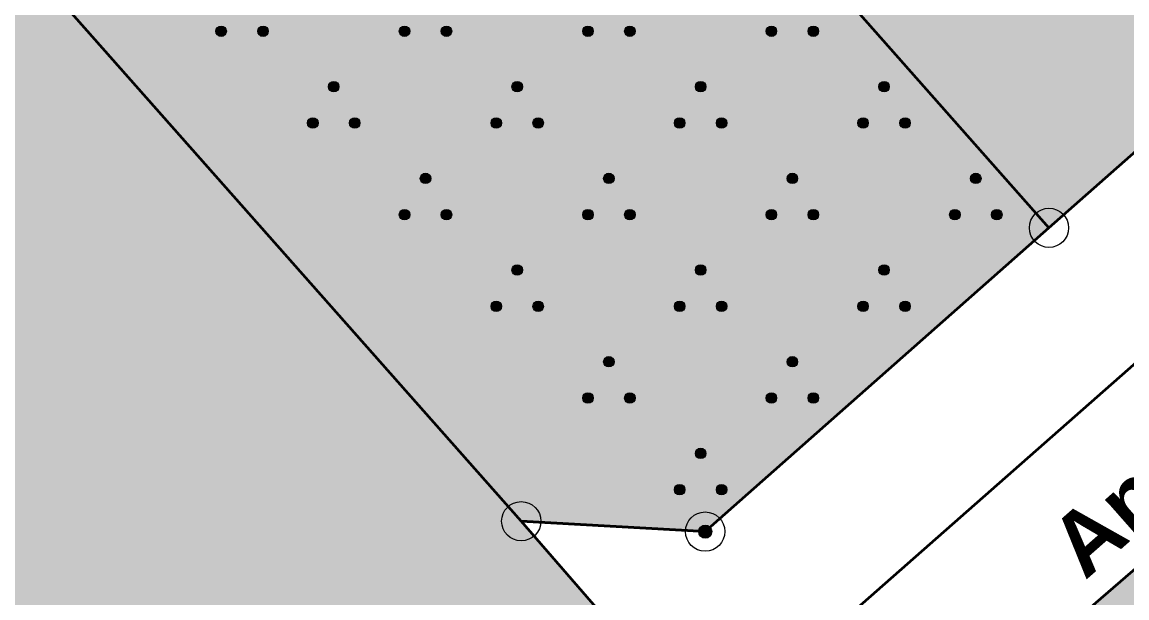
# Model space of a CAD drawing. Header units: inches. Extents: x -769 to 2065, y -580 to 2254.
# Drawn here: x 453.6 to 573.1, y 823.9 to 886.2 of the extents above; entities that cross this region are included whole.
import ezdxf

# ---------------------------------------------------------------- set-up
doc = ezdxf.new("R2010")
doc.units = ezdxf.units.IN
doc.header["$MEASUREMENT"] = 0
doc.layers.add('Layer 1', color=7, linetype='Continuous')

# ---------------------------------------------------------------- blocks, each defined once
blk = doc.blocks.new('block 3')
at = {"layer": 'Layer 1', "true_color": 0xfce0e0}
h = blk.add_hatch(color=254, dxfattribs=at)
h.dxf.hatch_style = 2
h.paths.add_polyline_path([(475.09, 999.92), (670.38, 963.7), (670.09, 961.51), (668.59, 956.45), (645.08, 934.86), (564.68, 863.91), (495.44, 942.26), (466.8, 943.26), (471.09, 968.62)])
at = {"layer": 'Layer 1', "true_color": 0xfff7db}
h = blk.add_hatch(color=7, dxfattribs=at)
h.dxf.hatch_style = 2
h.paths.add_polyline_path([(390.03, 945.92), (466.8, 943.26), (457.58, 888.75), (507.59, 832.16), (527.95, 808.66), (465.32, 753.46), (570.39, 634.49), (325.98, 418.81), (339.06, 449.21), (472.62, 567.01), (354.96, 700.85), (345.38, 711.65), (348.62, 729.8), (384.6, 931.34)])
at = {"layer": 'Layer 1', "true_color": 0xf2f4cb}
h = blk.add_hatch(color=7, dxfattribs=at)
h.dxf.hatch_style = 2
h.paths.add_polyline_path([(495.44, 942.26), (564.68, 863.91), (527.5, 831.03), (507.59, 832.16), (457.58, 888.75), (466.8, 943.26)])
h = blk.add_hatch(color=7, dxfattribs=at)
h.dxf.hatch_style = 2
h.paths.add_polyline_path([(549.47, 805.8), (587.87, 839.01), (625.36, 796.52), (576.95, 753.76), (623.83, 700.56), (643.96, 699.13), (570.39, 634.49), (465.32, 753.46), (527.95, 808.66), (548.82, 785.68)])
at = {"layer": 'Layer 1', "lineweight": 0}
for points in [[(475.09, 999.92), (670.38, 963.7), (670.09, 961.51), (668.59, 956.45), (645.08, 934.86), (564.68, 863.91), (495.44, 942.26), (466.8, 943.26), (471.09, 968.62), (475.09, 999.92)], [(390.03, 945.92), (466.8, 943.26), (457.58, 888.75), (507.59, 832.16), (527.95, 808.66), (465.32, 753.46), (570.39, 634.49), (325.98, 418.81), (339.06, 449.21), (472.62, 567.01), (354.96, 700.85), (345.38, 711.65), (348.62, 729.8), (384.6, 931.34), (390.03, 945.92)], [(495.44, 942.26), (564.68, 863.91), (527.5, 831.03), (507.59, 832.16), (457.58, 888.75), (466.8, 943.26), (495.44, 942.26)], [(549.47, 805.8), (587.87, 839.01), (625.36, 796.52), (576.95, 753.76), (623.83, 700.56), (643.96, 699.13), (570.39, 634.49), (465.32, 753.46), (527.95, 808.66), (548.82, 785.68), (549.47, 805.8)]]:
    blk.add_lwpolyline(points, dxfattribs=at)
blk = doc.blocks.new('block 4')
at = {"layer": 'Layer 1', "color": 253, "lineweight": 18, "true_color": 0xb2b2b2}
for points in [[(475.09, 999.92), (670.38, 963.7), (670.09, 961.51), (668.59, 956.45), (645.08, 934.86), (564.68, 863.91), (495.44, 942.26), (466.8, 943.26), (471.09, 968.62), (475.09, 999.92)], [(527.95, 808.66), (651.33, 917.4), (645.08, 934.86), (668.59, 956.45), (670.09, 961.51), (698.28, 960.7), (744.15, 908.64), (804.07, 840.64), (778.45, 818.25), (731.72, 871.22), (684.76, 924.25), (636.32, 881.71), (587.87, 839.01), (549.47, 805.8), (548.82, 785.68), (527.95, 808.66)], [(390.03, 945.92), (466.8, 943.26), (457.58, 888.75), (507.59, 832.16), (527.95, 808.66), (465.32, 753.46), (570.39, 634.49), (325.98, 418.81), (339.06, 449.21), (472.62, 567.01), (354.96, 700.85), (345.38, 711.65), (348.62, 729.8), (384.6, 931.34), (390.03, 945.92)], [(495.44, 942.26), (564.68, 863.91), (527.5, 831.03), (507.59, 832.16), (457.58, 888.75), (466.8, 943.26), (495.44, 942.26)], [(645.08, 934.86), (651.33, 917.4), (527.95, 808.66), (507.59, 832.16), (527.5, 831.03), (564.68, 863.91), (645.08, 934.86)], [(549.47, 805.8), (587.87, 839.01), (625.36, 796.52), (576.95, 753.76), (623.83, 700.56), (643.96, 699.13), (570.39, 634.49), (465.32, 753.46), (527.95, 808.66), (548.82, 785.68), (549.47, 805.8)]]:
    blk.add_lwpolyline(points, dxfattribs=at)
blk = doc.blocks.new('block 7')
at = {"layer": 'Layer 1', "true_color": 0x008230}
h = blk.add_hatch(color=116, dxfattribs=at)
h.dxf.hatch_style = 2
edge = h.paths.add_edge_path()
edge.add_spline(control_points=[(475.7, 885.19), (475.7, 885.5), (475.44, 885.75), (475.13, 885.75), (474.82, 885.75), (474.56, 885.5), (474.56, 885.19), (474.56, 884.87), (474.82, 884.62), (475.13, 884.62), (475.44, 884.62), (475.7, 884.87), (475.7, 885.19)], knot_values=[0, 0, 0, 0, 1, 1, 1, 2, 2, 2, 3, 3, 3, 4, 4, 4, 4], degree=3, periodic=1)
h = blk.add_hatch(color=116, dxfattribs=at)
h.dxf.hatch_style = 2
edge = h.paths.add_edge_path()
edge.add_spline(control_points=[(480.23, 885.19), (480.23, 885.5), (479.98, 885.75), (479.66, 885.75), (479.35, 885.75), (479.1, 885.5), (479.1, 885.19), (479.1, 884.87), (479.35, 884.62), (479.66, 884.62), (479.98, 884.62), (480.23, 884.87), (480.23, 885.19)], knot_values=[0, 0, 0, 0, 1, 1, 1, 2, 2, 2, 3, 3, 3, 4, 4, 4, 4], degree=3, periodic=1)
h = blk.add_hatch(color=116, dxfattribs=at)
h.dxf.hatch_style = 2
edge = h.paths.add_edge_path()
edge.add_spline(control_points=[(495.54, 885.19), (495.54, 885.5), (495.28, 885.75), (494.97, 885.75), (494.66, 885.75), (494.4, 885.5), (494.4, 885.19), (494.4, 884.87), (494.66, 884.62), (494.97, 884.62), (495.28, 884.62), (495.54, 884.87), (495.54, 885.19)], knot_values=[0, 0, 0, 0, 1, 1, 1, 2, 2, 2, 3, 3, 3, 4, 4, 4, 4], degree=3, periodic=1)
h = blk.add_hatch(color=116, dxfattribs=at)
h.dxf.hatch_style = 2
edge = h.paths.add_edge_path()
edge.add_spline(control_points=[(500.07, 885.19), (500.07, 885.5), (499.82, 885.75), (499.51, 885.75), (499.19, 885.75), (498.94, 885.5), (498.94, 885.19), (498.94, 884.87), (499.19, 884.62), (499.51, 884.62), (499.82, 884.62), (500.07, 884.87), (500.07, 885.19)], knot_values=[0, 0, 0, 0, 1, 1, 1, 2, 2, 2, 3, 3, 3, 4, 4, 4, 4], degree=3, periodic=1)
h = blk.add_hatch(color=116, dxfattribs=at)
h.dxf.hatch_style = 2
edge = h.paths.add_edge_path()
edge.add_spline(control_points=[(515.38, 885.19), (515.38, 885.5), (515.13, 885.75), (514.81, 885.75), (514.5, 885.75), (514.25, 885.5), (514.25, 885.19), (514.25, 884.87), (514.5, 884.62), (514.81, 884.62), (515.13, 884.62), (515.38, 884.87), (515.38, 885.19)], knot_values=[0, 0, 0, 0, 1, 1, 1, 2, 2, 2, 3, 3, 3, 4, 4, 4, 4], degree=3, periodic=1)
h = blk.add_hatch(color=116, dxfattribs=at)
h.dxf.hatch_style = 2
edge = h.paths.add_edge_path()
edge.add_spline(control_points=[(519.92, 885.19), (519.92, 885.5), (519.66, 885.75), (519.35, 885.75), (519.04, 885.75), (518.78, 885.5), (518.78, 885.19), (518.78, 884.87), (519.04, 884.62), (519.35, 884.62), (519.66, 884.62), (519.92, 884.87), (519.92, 885.19)], knot_values=[0, 0, 0, 0, 1, 1, 1, 2, 2, 2, 3, 3, 3, 4, 4, 4, 4], degree=3, periodic=1)
h = blk.add_hatch(color=116, dxfattribs=at)
h.dxf.hatch_style = 2
edge = h.paths.add_edge_path()
edge.add_spline(control_points=[(535.22, 885.19), (535.22, 885.5), (534.97, 885.75), (534.66, 885.75), (534.34, 885.75), (534.09, 885.5), (534.09, 885.19), (534.09, 884.87), (534.34, 884.62), (534.66, 884.62), (534.97, 884.62), (535.22, 884.87), (535.22, 885.19)], knot_values=[0, 0, 0, 0, 1, 1, 1, 2, 2, 2, 3, 3, 3, 4, 4, 4, 4], degree=3, periodic=1)
h = blk.add_hatch(color=116, dxfattribs=at)
h.dxf.hatch_style = 2
edge = h.paths.add_edge_path()
edge.add_spline(control_points=[(539.76, 885.19), (539.76, 885.5), (539.5, 885.75), (539.19, 885.75), (538.88, 885.75), (538.62, 885.5), (538.62, 885.19), (538.62, 884.87), (538.88, 884.62), (539.19, 884.62), (539.5, 884.62), (539.76, 884.87), (539.76, 885.19)], knot_values=[0, 0, 0, 0, 1, 1, 1, 2, 2, 2, 3, 3, 3, 4, 4, 4, 4], degree=3, periodic=1)
h = blk.add_hatch(color=116, dxfattribs=at)
h.dxf.hatch_style = 2
edge = h.paths.add_edge_path()
edge.add_spline(control_points=[(487.88, 879.19), (487.88, 879.51), (487.63, 879.76), (487.32, 879.76), (487, 879.76), (486.75, 879.51), (486.75, 879.19), (486.75, 878.88), (487, 878.62), (487.32, 878.62), (487.63, 878.62), (487.88, 878.88), (487.88, 879.19)], knot_values=[0, 0, 0, 0, 1, 1, 1, 2, 2, 2, 3, 3, 3, 4, 4, 4, 4], degree=3, periodic=1)
h = blk.add_hatch(color=116, dxfattribs=at)
h.dxf.hatch_style = 2
edge = h.paths.add_edge_path()
edge.add_spline(control_points=[(507.73, 879.19), (507.73, 879.51), (507.47, 879.76), (507.16, 879.76), (506.85, 879.76), (506.59, 879.51), (506.59, 879.19), (506.59, 878.88), (506.85, 878.62), (507.16, 878.62), (507.47, 878.62), (507.73, 878.88), (507.73, 879.19)], knot_values=[0, 0, 0, 0, 1, 1, 1, 2, 2, 2, 3, 3, 3, 4, 4, 4, 4], degree=3, periodic=1)
h = blk.add_hatch(color=116, dxfattribs=at)
h.dxf.hatch_style = 2
edge = h.paths.add_edge_path()
edge.add_spline(control_points=[(527.57, 879.19), (527.57, 879.51), (527.32, 879.76), (527, 879.76), (526.69, 879.76), (526.44, 879.51), (526.44, 879.19), (526.44, 878.88), (526.69, 878.62), (527, 878.62), (527.32, 878.62), (527.57, 878.88), (527.57, 879.19)], knot_values=[0, 0, 0, 0, 1, 1, 1, 2, 2, 2, 3, 3, 3, 4, 4, 4, 4], degree=3, periodic=1)
h = blk.add_hatch(color=116, dxfattribs=at)
h.dxf.hatch_style = 2
edge = h.paths.add_edge_path()
edge.add_spline(control_points=[(547.41, 879.19), (547.41, 879.51), (547.16, 879.76), (546.85, 879.76), (546.53, 879.76), (546.28, 879.51), (546.28, 879.19), (546.28, 878.88), (546.53, 878.62), (546.85, 878.62), (547.16, 878.62), (547.41, 878.88), (547.41, 879.19)], knot_values=[0, 0, 0, 0, 1, 1, 1, 2, 2, 2, 3, 3, 3, 4, 4, 4, 4], degree=3, periodic=1)
h = blk.add_hatch(color=116, dxfattribs=at)
h.dxf.hatch_style = 2
edge = h.paths.add_edge_path()
edge.add_spline(control_points=[(485.62, 875.27), (485.62, 875.58), (485.36, 875.83), (485.05, 875.83), (484.74, 875.83), (484.48, 875.58), (484.48, 875.27), (484.48, 874.94), (484.74, 874.69), (485.05, 874.69), (485.36, 874.69), (485.62, 874.94), (485.62, 875.27)], knot_values=[0, 0, 0, 0, 1, 1, 1, 2, 2, 2, 3, 3, 3, 4, 4, 4, 4], degree=3, periodic=1)
h = blk.add_hatch(color=116, dxfattribs=at)
h.dxf.hatch_style = 2
edge = h.paths.add_edge_path()
edge.add_spline(control_points=[(490.15, 875.27), (490.15, 875.58), (489.9, 875.83), (489.59, 875.83), (489.27, 875.83), (489.02, 875.58), (489.02, 875.27), (489.02, 874.94), (489.27, 874.69), (489.59, 874.69), (489.9, 874.69), (490.15, 874.94), (490.15, 875.27)], knot_values=[0, 0, 0, 0, 1, 1, 1, 2, 2, 2, 3, 3, 3, 4, 4, 4, 4], degree=3, periodic=1)
h = blk.add_hatch(color=116, dxfattribs=at)
h.dxf.hatch_style = 2
edge = h.paths.add_edge_path()
edge.add_spline(control_points=[(505.46, 875.27), (505.46, 875.58), (505.21, 875.83), (504.89, 875.83), (504.58, 875.83), (504.33, 875.58), (504.33, 875.27), (504.33, 874.94), (504.58, 874.69), (504.89, 874.69), (505.21, 874.69), (505.46, 874.94), (505.46, 875.27)], knot_values=[0, 0, 0, 0, 1, 1, 1, 2, 2, 2, 3, 3, 3, 4, 4, 4, 4], degree=3, periodic=1)
h = blk.add_hatch(color=116, dxfattribs=at)
h.dxf.hatch_style = 2
edge = h.paths.add_edge_path()
edge.add_spline(control_points=[(509.99, 875.27), (509.99, 875.58), (509.74, 875.83), (509.43, 875.83), (509.11, 875.83), (508.86, 875.58), (508.86, 875.27), (508.86, 874.94), (509.11, 874.69), (509.43, 874.69), (509.74, 874.69), (509.99, 874.94), (509.99, 875.27)], knot_values=[0, 0, 0, 0, 1, 1, 1, 2, 2, 2, 3, 3, 3, 4, 4, 4, 4], degree=3, periodic=1)
h = blk.add_hatch(color=116, dxfattribs=at)
h.dxf.hatch_style = 2
edge = h.paths.add_edge_path()
edge.add_spline(control_points=[(525.3, 875.27), (525.3, 875.58), (525.05, 875.83), (524.73, 875.83), (524.42, 875.83), (524.17, 875.58), (524.17, 875.27), (524.17, 874.94), (524.42, 874.69), (524.73, 874.69), (525.05, 874.69), (525.3, 874.94), (525.3, 875.27)], knot_values=[0, 0, 0, 0, 1, 1, 1, 2, 2, 2, 3, 3, 3, 4, 4, 4, 4], degree=3, periodic=1)
h = blk.add_hatch(color=116, dxfattribs=at)
h.dxf.hatch_style = 2
edge = h.paths.add_edge_path()
edge.add_spline(control_points=[(529.84, 875.27), (529.84, 875.58), (529.58, 875.83), (529.27, 875.83), (528.96, 875.83), (528.7, 875.58), (528.7, 875.27), (528.7, 874.94), (528.96, 874.69), (529.27, 874.69), (529.58, 874.69), (529.84, 874.94), (529.84, 875.27)], knot_values=[0, 0, 0, 0, 1, 1, 1, 2, 2, 2, 3, 3, 3, 4, 4, 4, 4], degree=3, periodic=1)
h = blk.add_hatch(color=116, dxfattribs=at)
h.dxf.hatch_style = 2
edge = h.paths.add_edge_path()
edge.add_spline(control_points=[(545.14, 875.27), (545.14, 875.58), (544.89, 875.83), (544.58, 875.83), (544.26, 875.83), (544.01, 875.58), (544.01, 875.27), (544.01, 874.94), (544.26, 874.69), (544.58, 874.69), (544.89, 874.69), (545.14, 874.94), (545.14, 875.27)], knot_values=[0, 0, 0, 0, 1, 1, 1, 2, 2, 2, 3, 3, 3, 4, 4, 4, 4], degree=3, periodic=1)
h = blk.add_hatch(color=116, dxfattribs=at)
h.dxf.hatch_style = 2
edge = h.paths.add_edge_path()
edge.add_spline(control_points=[(549.68, 875.27), (549.68, 875.58), (549.43, 875.83), (549.11, 875.83), (548.8, 875.83), (548.55, 875.58), (548.55, 875.27), (548.55, 874.94), (548.8, 874.69), (549.11, 874.69), (549.43, 874.69), (549.68, 874.94), (549.68, 875.27)], knot_values=[0, 0, 0, 0, 1, 1, 1, 2, 2, 2, 3, 3, 3, 4, 4, 4, 4], degree=3, periodic=1)
h = blk.add_hatch(color=116, dxfattribs=at)
h.dxf.hatch_style = 2
edge = h.paths.add_edge_path()
edge.add_spline(control_points=[(497.81, 869.26), (497.81, 869.58), (497.55, 869.83), (497.24, 869.83), (496.93, 869.83), (496.67, 869.58), (496.67, 869.26), (496.67, 868.95), (496.93, 868.7), (497.24, 868.7), (497.55, 868.7), (497.81, 868.95), (497.81, 869.26)], knot_values=[0, 0, 0, 0, 1, 1, 1, 2, 2, 2, 3, 3, 3, 4, 4, 4, 4], degree=3, periodic=1)
h = blk.add_hatch(color=116, dxfattribs=at)
h.dxf.hatch_style = 2
edge = h.paths.add_edge_path()
edge.add_spline(control_points=[(517.65, 869.26), (517.65, 869.58), (517.39, 869.83), (517.08, 869.83), (516.77, 869.83), (516.51, 869.58), (516.51, 869.26), (516.51, 868.95), (516.77, 868.7), (517.08, 868.7), (517.39, 868.7), (517.65, 868.95), (517.65, 869.26)], knot_values=[0, 0, 0, 0, 1, 1, 1, 2, 2, 2, 3, 3, 3, 4, 4, 4, 4], degree=3, periodic=1)
h = blk.add_hatch(color=116, dxfattribs=at)
h.dxf.hatch_style = 2
edge = h.paths.add_edge_path()
edge.add_spline(control_points=[(537.49, 869.26), (537.49, 869.58), (537.24, 869.83), (536.92, 869.83), (536.61, 869.83), (536.36, 869.58), (536.36, 869.26), (536.36, 868.95), (536.61, 868.7), (536.92, 868.7), (537.24, 868.7), (537.49, 868.95), (537.49, 869.26)], knot_values=[0, 0, 0, 0, 1, 1, 1, 2, 2, 2, 3, 3, 3, 4, 4, 4, 4], degree=3, periodic=1)
h = blk.add_hatch(color=116, dxfattribs=at)
h.dxf.hatch_style = 2
edge = h.paths.add_edge_path()
edge.add_spline(control_points=[(557.33, 869.26), (557.33, 869.58), (557.08, 869.83), (556.77, 869.83), (556.45, 869.83), (556.2, 869.58), (556.2, 869.26), (556.2, 868.95), (556.45, 868.7), (556.77, 868.7), (557.08, 868.7), (557.33, 868.95), (557.33, 869.26)], knot_values=[0, 0, 0, 0, 1, 1, 1, 2, 2, 2, 3, 3, 3, 4, 4, 4, 4], degree=3, periodic=1)
h = blk.add_hatch(color=116, dxfattribs=at)
h.dxf.hatch_style = 2
edge = h.paths.add_edge_path()
edge.add_spline(control_points=[(495.54, 865.33), (495.54, 865.65), (495.28, 865.9), (494.97, 865.9), (494.66, 865.9), (494.4, 865.65), (494.4, 865.33), (494.4, 865.02), (494.66, 864.77), (494.97, 864.77), (495.28, 864.77), (495.54, 865.02), (495.54, 865.33)], knot_values=[0, 0, 0, 0, 1, 1, 1, 2, 2, 2, 3, 3, 3, 4, 4, 4, 4], degree=3, periodic=1)
h = blk.add_hatch(color=116, dxfattribs=at)
h.dxf.hatch_style = 2
edge = h.paths.add_edge_path()
edge.add_spline(control_points=[(500.07, 865.33), (500.07, 865.65), (499.82, 865.9), (499.51, 865.9), (499.19, 865.9), (498.94, 865.65), (498.94, 865.33), (498.94, 865.02), (499.19, 864.77), (499.51, 864.77), (499.82, 864.77), (500.07, 865.02), (500.07, 865.33)], knot_values=[0, 0, 0, 0, 1, 1, 1, 2, 2, 2, 3, 3, 3, 4, 4, 4, 4], degree=3, periodic=1)
h = blk.add_hatch(color=116, dxfattribs=at)
h.dxf.hatch_style = 2
edge = h.paths.add_edge_path()
edge.add_spline(control_points=[(515.38, 865.33), (515.38, 865.65), (515.13, 865.9), (514.81, 865.9), (514.5, 865.9), (514.25, 865.65), (514.25, 865.33), (514.25, 865.02), (514.5, 864.77), (514.81, 864.77), (515.13, 864.77), (515.38, 865.02), (515.38, 865.33)], knot_values=[0, 0, 0, 0, 1, 1, 1, 2, 2, 2, 3, 3, 3, 4, 4, 4, 4], degree=3, periodic=1)
h = blk.add_hatch(color=116, dxfattribs=at)
h.dxf.hatch_style = 2
edge = h.paths.add_edge_path()
edge.add_spline(control_points=[(519.92, 865.33), (519.92, 865.65), (519.66, 865.9), (519.35, 865.9), (519.04, 865.9), (518.78, 865.65), (518.78, 865.33), (518.78, 865.02), (519.04, 864.77), (519.35, 864.77), (519.66, 864.77), (519.92, 865.02), (519.92, 865.33)], knot_values=[0, 0, 0, 0, 1, 1, 1, 2, 2, 2, 3, 3, 3, 4, 4, 4, 4], degree=3, periodic=1)
h = blk.add_hatch(color=116, dxfattribs=at)
h.dxf.hatch_style = 2
edge = h.paths.add_edge_path()
edge.add_spline(control_points=[(535.22, 865.33), (535.22, 865.65), (534.97, 865.9), (534.66, 865.9), (534.34, 865.9), (534.09, 865.65), (534.09, 865.33), (534.09, 865.02), (534.34, 864.77), (534.66, 864.77), (534.97, 864.77), (535.22, 865.02), (535.22, 865.33)], knot_values=[0, 0, 0, 0, 1, 1, 1, 2, 2, 2, 3, 3, 3, 4, 4, 4, 4], degree=3, periodic=1)
h = blk.add_hatch(color=116, dxfattribs=at)
h.dxf.hatch_style = 2
edge = h.paths.add_edge_path()
edge.add_spline(control_points=[(539.76, 865.33), (539.76, 865.65), (539.5, 865.9), (539.19, 865.9), (538.88, 865.9), (538.62, 865.65), (538.62, 865.33), (538.62, 865.02), (538.88, 864.77), (539.19, 864.77), (539.5, 864.77), (539.76, 865.02), (539.76, 865.33)], knot_values=[0, 0, 0, 0, 1, 1, 1, 2, 2, 2, 3, 3, 3, 4, 4, 4, 4], degree=3, periodic=1)
h = blk.add_hatch(color=116, dxfattribs=at)
h.dxf.hatch_style = 2
edge = h.paths.add_edge_path()
edge.add_spline(control_points=[(555.07, 865.33), (555.07, 865.65), (554.81, 865.9), (554.5, 865.9), (554.19, 865.9), (553.93, 865.65), (553.93, 865.33), (553.93, 865.02), (554.19, 864.77), (554.5, 864.77), (554.81, 864.77), (555.07, 865.02), (555.07, 865.33)], knot_values=[0, 0, 0, 0, 1, 1, 1, 2, 2, 2, 3, 3, 3, 4, 4, 4, 4], degree=3, periodic=1)
h = blk.add_hatch(color=116, dxfattribs=at)
h.dxf.hatch_style = 2
edge = h.paths.add_edge_path()
edge.add_spline(control_points=[(559.6, 865.33), (559.6, 865.65), (559.35, 865.9), (559.03, 865.9), (558.72, 865.9), (558.47, 865.65), (558.47, 865.33), (558.47, 865.02), (558.72, 864.77), (559.03, 864.77), (559.35, 864.77), (559.6, 865.02), (559.6, 865.33)], knot_values=[0, 0, 0, 0, 1, 1, 1, 2, 2, 2, 3, 3, 3, 4, 4, 4, 4], degree=3, periodic=1)
h = blk.add_hatch(color=116, dxfattribs=at)
h.dxf.hatch_style = 2
edge = h.paths.add_edge_path()
edge.add_spline(control_points=[(507.73, 859.34), (507.73, 859.66), (507.47, 859.91), (507.16, 859.91), (506.85, 859.91), (506.59, 859.66), (506.59, 859.34), (506.59, 859.03), (506.85, 858.78), (507.16, 858.78), (507.47, 858.78), (507.73, 859.03), (507.73, 859.34)], knot_values=[0, 0, 0, 0, 1, 1, 1, 2, 2, 2, 3, 3, 3, 4, 4, 4, 4], degree=3, periodic=1)
h = blk.add_hatch(color=116, dxfattribs=at)
h.dxf.hatch_style = 2
edge = h.paths.add_edge_path()
edge.add_spline(control_points=[(527.57, 859.34), (527.57, 859.66), (527.32, 859.91), (527, 859.91), (526.69, 859.91), (526.44, 859.66), (526.44, 859.34), (526.44, 859.03), (526.69, 858.78), (527, 858.78), (527.32, 858.78), (527.57, 859.03), (527.57, 859.34)], knot_values=[0, 0, 0, 0, 1, 1, 1, 2, 2, 2, 3, 3, 3, 4, 4, 4, 4], degree=3, periodic=1)
h = blk.add_hatch(color=116, dxfattribs=at)
h.dxf.hatch_style = 2
edge = h.paths.add_edge_path()
edge.add_spline(control_points=[(547.41, 859.34), (547.41, 859.66), (547.16, 859.91), (546.85, 859.91), (546.53, 859.91), (546.28, 859.66), (546.28, 859.34), (546.28, 859.03), (546.53, 858.78), (546.85, 858.78), (547.16, 858.78), (547.41, 859.03), (547.41, 859.34)], knot_values=[0, 0, 0, 0, 1, 1, 1, 2, 2, 2, 3, 3, 3, 4, 4, 4, 4], degree=3, periodic=1)
h = blk.add_hatch(color=116, dxfattribs=at)
h.dxf.hatch_style = 2
edge = h.paths.add_edge_path()
edge.add_spline(control_points=[(505.46, 855.41), (505.46, 855.73), (505.21, 855.98), (504.89, 855.98), (504.58, 855.98), (504.33, 855.73), (504.33, 855.41), (504.33, 855.1), (504.58, 854.85), (504.89, 854.85), (505.21, 854.85), (505.46, 855.1), (505.46, 855.41)], knot_values=[0, 0, 0, 0, 1, 1, 1, 2, 2, 2, 3, 3, 3, 4, 4, 4, 4], degree=3, periodic=1)
h = blk.add_hatch(color=116, dxfattribs=at)
h.dxf.hatch_style = 2
edge = h.paths.add_edge_path()
edge.add_spline(control_points=[(509.99, 855.41), (509.99, 855.73), (509.74, 855.98), (509.43, 855.98), (509.11, 855.98), (508.86, 855.73), (508.86, 855.41), (508.86, 855.1), (509.11, 854.85), (509.43, 854.85), (509.74, 854.85), (509.99, 855.1), (509.99, 855.41)], knot_values=[0, 0, 0, 0, 1, 1, 1, 2, 2, 2, 3, 3, 3, 4, 4, 4, 4], degree=3, periodic=1)
h = blk.add_hatch(color=116, dxfattribs=at)
h.dxf.hatch_style = 2
edge = h.paths.add_edge_path()
edge.add_spline(control_points=[(525.3, 855.41), (525.3, 855.73), (525.05, 855.98), (524.73, 855.98), (524.42, 855.98), (524.17, 855.73), (524.17, 855.41), (524.17, 855.1), (524.42, 854.85), (524.73, 854.85), (525.05, 854.85), (525.3, 855.1), (525.3, 855.41)], knot_values=[0, 0, 0, 0, 1, 1, 1, 2, 2, 2, 3, 3, 3, 4, 4, 4, 4], degree=3, periodic=1)
h = blk.add_hatch(color=116, dxfattribs=at)
h.dxf.hatch_style = 2
edge = h.paths.add_edge_path()
edge.add_spline(control_points=[(529.84, 855.41), (529.84, 855.73), (529.58, 855.98), (529.27, 855.98), (528.96, 855.98), (528.7, 855.73), (528.7, 855.41), (528.7, 855.1), (528.96, 854.85), (529.27, 854.85), (529.58, 854.85), (529.84, 855.1), (529.84, 855.41)], knot_values=[0, 0, 0, 0, 1, 1, 1, 2, 2, 2, 3, 3, 3, 4, 4, 4, 4], degree=3, periodic=1)
h = blk.add_hatch(color=116, dxfattribs=at)
h.dxf.hatch_style = 2
edge = h.paths.add_edge_path()
edge.add_spline(control_points=[(545.14, 855.41), (545.14, 855.73), (544.89, 855.98), (544.58, 855.98), (544.26, 855.98), (544.01, 855.73), (544.01, 855.41), (544.01, 855.1), (544.26, 854.85), (544.58, 854.85), (544.89, 854.85), (545.14, 855.1), (545.14, 855.41)], knot_values=[0, 0, 0, 0, 1, 1, 1, 2, 2, 2, 3, 3, 3, 4, 4, 4, 4], degree=3, periodic=1)
h = blk.add_hatch(color=116, dxfattribs=at)
h.dxf.hatch_style = 2
edge = h.paths.add_edge_path()
edge.add_spline(control_points=[(549.68, 855.41), (549.68, 855.73), (549.43, 855.98), (549.11, 855.98), (548.8, 855.98), (548.55, 855.73), (548.55, 855.41), (548.55, 855.1), (548.8, 854.85), (549.11, 854.85), (549.43, 854.85), (549.68, 855.1), (549.68, 855.41)], knot_values=[0, 0, 0, 0, 1, 1, 1, 2, 2, 2, 3, 3, 3, 4, 4, 4, 4], degree=3, periodic=1)
h = blk.add_hatch(color=116, dxfattribs=at)
h.dxf.hatch_style = 2
edge = h.paths.add_edge_path()
edge.add_spline(control_points=[(517.65, 849.42), (517.65, 849.73), (517.39, 849.99), (517.08, 849.99), (516.77, 849.99), (516.51, 849.73), (516.51, 849.42), (516.51, 849.11), (516.77, 848.85), (517.08, 848.85), (517.39, 848.85), (517.65, 849.11), (517.65, 849.42)], knot_values=[0, 0, 0, 0, 1, 1, 1, 2, 2, 2, 3, 3, 3, 4, 4, 4, 4], degree=3, periodic=1)
h = blk.add_hatch(color=116, dxfattribs=at)
h.dxf.hatch_style = 2
edge = h.paths.add_edge_path()
edge.add_spline(control_points=[(537.49, 849.42), (537.49, 849.73), (537.24, 849.99), (536.92, 849.99), (536.61, 849.99), (536.36, 849.73), (536.36, 849.42), (536.36, 849.11), (536.61, 848.85), (536.92, 848.85), (537.24, 848.85), (537.49, 849.11), (537.49, 849.42)], knot_values=[0, 0, 0, 0, 1, 1, 1, 2, 2, 2, 3, 3, 3, 4, 4, 4, 4], degree=3, periodic=1)
h = blk.add_hatch(color=116, dxfattribs=at)
h.dxf.hatch_style = 2
edge = h.paths.add_edge_path()
edge.add_spline(control_points=[(515.38, 845.49), (515.38, 845.81), (515.13, 846.06), (514.81, 846.06), (514.5, 846.06), (514.25, 845.81), (514.25, 845.49), (514.25, 845.18), (514.5, 844.93), (514.81, 844.93), (515.13, 844.93), (515.38, 845.18), (515.38, 845.49)], knot_values=[0, 0, 0, 0, 1, 1, 1, 2, 2, 2, 3, 3, 3, 4, 4, 4, 4], degree=3, periodic=1)
h = blk.add_hatch(color=116, dxfattribs=at)
h.dxf.hatch_style = 2
edge = h.paths.add_edge_path()
edge.add_spline(control_points=[(519.92, 845.49), (519.92, 845.81), (519.66, 846.06), (519.35, 846.06), (519.04, 846.06), (518.78, 845.81), (518.78, 845.49), (518.78, 845.18), (519.04, 844.93), (519.35, 844.93), (519.66, 844.93), (519.92, 845.18), (519.92, 845.49)], knot_values=[0, 0, 0, 0, 1, 1, 1, 2, 2, 2, 3, 3, 3, 4, 4, 4, 4], degree=3, periodic=1)
h = blk.add_hatch(color=116, dxfattribs=at)
h.dxf.hatch_style = 2
edge = h.paths.add_edge_path()
edge.add_spline(control_points=[(535.22, 845.49), (535.22, 845.81), (534.97, 846.06), (534.66, 846.06), (534.34, 846.06), (534.09, 845.81), (534.09, 845.49), (534.09, 845.18), (534.34, 844.93), (534.66, 844.93), (534.97, 844.93), (535.22, 845.18), (535.22, 845.49)], knot_values=[0, 0, 0, 0, 1, 1, 1, 2, 2, 2, 3, 3, 3, 4, 4, 4, 4], degree=3, periodic=1)
h = blk.add_hatch(color=116, dxfattribs=at)
h.dxf.hatch_style = 2
edge = h.paths.add_edge_path()
edge.add_spline(control_points=[(539.76, 845.49), (539.76, 845.81), (539.5, 846.06), (539.19, 846.06), (538.88, 846.06), (538.62, 845.81), (538.62, 845.49), (538.62, 845.18), (538.88, 844.93), (539.19, 844.93), (539.5, 844.93), (539.76, 845.18), (539.76, 845.49)], knot_values=[0, 0, 0, 0, 1, 1, 1, 2, 2, 2, 3, 3, 3, 4, 4, 4, 4], degree=3, periodic=1)
h = blk.add_hatch(color=116, dxfattribs=at)
h.dxf.hatch_style = 2
edge = h.paths.add_edge_path()
edge.add_spline(control_points=[(527.57, 839.5), (527.57, 839.81), (527.32, 840.07), (527, 840.07), (526.69, 840.07), (526.44, 839.81), (526.44, 839.5), (526.44, 839.19), (526.69, 838.93), (527, 838.93), (527.32, 838.93), (527.57, 839.19), (527.57, 839.5)], knot_values=[0, 0, 0, 0, 1, 1, 1, 2, 2, 2, 3, 3, 3, 4, 4, 4, 4], degree=3, periodic=1)
h = blk.add_hatch(color=116, dxfattribs=at)
h.dxf.hatch_style = 2
edge = h.paths.add_edge_path()
edge.add_spline(control_points=[(525.3, 835.57), (525.3, 835.88), (525.05, 836.14), (524.73, 836.14), (524.42, 836.14), (524.17, 835.88), (524.17, 835.57), (524.17, 835.26), (524.42, 835), (524.73, 835), (525.05, 835), (525.3, 835.26), (525.3, 835.57)], knot_values=[0, 0, 0, 0, 1, 1, 1, 2, 2, 2, 3, 3, 3, 4, 4, 4, 4], degree=3, periodic=1)
h = blk.add_hatch(color=116, dxfattribs=at)
h.dxf.hatch_style = 2
edge = h.paths.add_edge_path()
edge.add_spline(control_points=[(529.84, 835.57), (529.84, 835.88), (529.58, 836.14), (529.27, 836.14), (528.96, 836.14), (528.7, 835.88), (528.7, 835.57), (528.7, 835.26), (528.96, 835), (529.27, 835), (529.58, 835), (529.84, 835.26), (529.84, 835.57)], knot_values=[0, 0, 0, 0, 1, 1, 1, 2, 2, 2, 3, 3, 3, 4, 4, 4, 4], degree=3, periodic=1)
at = {"layer": 'Layer 1', "lineweight": 0}
for points in [[(475.7, 885.19), (475.7, 885.5), (475.44, 885.75), (475.13, 885.75), (474.82, 885.75), (474.56, 885.5), (474.56, 885.19), (474.56, 884.87), (474.82, 884.62), (475.13, 884.62), (475.44, 884.62), (475.7, 884.87), (475.7, 885.19)], [(480.23, 885.19), (480.23, 885.5), (479.98, 885.75), (479.66, 885.75), (479.35, 885.75), (479.1, 885.5), (479.1, 885.19), (479.1, 884.87), (479.35, 884.62), (479.66, 884.62), (479.98, 884.62), (480.23, 884.87), (480.23, 885.19)], [(495.54, 885.19), (495.54, 885.5), (495.28, 885.75), (494.97, 885.75), (494.66, 885.75), (494.4, 885.5), (494.4, 885.19), (494.4, 884.87), (494.66, 884.62), (494.97, 884.62), (495.28, 884.62), (495.54, 884.87), (495.54, 885.19)], [(500.07, 885.19), (500.07, 885.5), (499.82, 885.75), (499.51, 885.75), (499.19, 885.75), (498.94, 885.5), (498.94, 885.19), (498.94, 884.87), (499.19, 884.62), (499.51, 884.62), (499.82, 884.62), (500.07, 884.87), (500.07, 885.19)], [(515.38, 885.19), (515.38, 885.5), (515.13, 885.75), (514.81, 885.75), (514.5, 885.75), (514.25, 885.5), (514.25, 885.19), (514.25, 884.87), (514.5, 884.62), (514.81, 884.62), (515.13, 884.62), (515.38, 884.87), (515.38, 885.19)], [(519.92, 885.19), (519.92, 885.5), (519.66, 885.75), (519.35, 885.75), (519.04, 885.75), (518.78, 885.5), (518.78, 885.19), (518.78, 884.87), (519.04, 884.62), (519.35, 884.62), (519.66, 884.62), (519.92, 884.87), (519.92, 885.19)], [(535.22, 885.19), (535.22, 885.5), (534.97, 885.75), (534.66, 885.75), (534.34, 885.75), (534.09, 885.5), (534.09, 885.19), (534.09, 884.87), (534.34, 884.62), (534.66, 884.62), (534.97, 884.62), (535.22, 884.87), (535.22, 885.19)], [(539.76, 885.19), (539.76, 885.5), (539.5, 885.75), (539.19, 885.75), (538.88, 885.75), (538.62, 885.5), (538.62, 885.19), (538.62, 884.87), (538.88, 884.62), (539.19, 884.62), (539.5, 884.62), (539.76, 884.87), (539.76, 885.19)], [(487.88, 879.19), (487.88, 879.51), (487.63, 879.76), (487.32, 879.76), (487, 879.76), (486.75, 879.51), (486.75, 879.19), (486.75, 878.88), (487, 878.62), (487.32, 878.62), (487.63, 878.62), (487.88, 878.88), (487.88, 879.19)], [(507.73, 879.19), (507.73, 879.51), (507.47, 879.76), (507.16, 879.76), (506.85, 879.76), (506.59, 879.51), (506.59, 879.19), (506.59, 878.88), (506.85, 878.62), (507.16, 878.62), (507.47, 878.62), (507.73, 878.88), (507.73, 879.19)], [(527.57, 879.19), (527.57, 879.51), (527.32, 879.76), (527, 879.76), (526.69, 879.76), (526.44, 879.51), (526.44, 879.19), (526.44, 878.88), (526.69, 878.62), (527, 878.62), (527.32, 878.62), (527.57, 878.88), (527.57, 879.19)], [(547.41, 879.19), (547.41, 879.51), (547.16, 879.76), (546.85, 879.76), (546.53, 879.76), (546.28, 879.51), (546.28, 879.19), (546.28, 878.88), (546.53, 878.62), (546.85, 878.62), (547.16, 878.62), (547.41, 878.88), (547.41, 879.19)], [(485.62, 875.27), (485.62, 875.58), (485.36, 875.83), (485.05, 875.83), (484.74, 875.83), (484.48, 875.58), (484.48, 875.27), (484.48, 874.94), (484.74, 874.69), (485.05, 874.69), (485.36, 874.69), (485.62, 874.94), (485.62, 875.27)], [(490.15, 875.27), (490.15, 875.58), (489.9, 875.83), (489.59, 875.83), (489.27, 875.83), (489.02, 875.58), (489.02, 875.27), (489.02, 874.94), (489.27, 874.69), (489.59, 874.69), (489.9, 874.69), (490.15, 874.94), (490.15, 875.27)], [(505.46, 875.27), (505.46, 875.58), (505.21, 875.83), (504.89, 875.83), (504.58, 875.83), (504.33, 875.58), (504.33, 875.27), (504.33, 874.94), (504.58, 874.69), (504.89, 874.69), (505.21, 874.69), (505.46, 874.94), (505.46, 875.27)], [(509.99, 875.27), (509.99, 875.58), (509.74, 875.83), (509.43, 875.83), (509.11, 875.83), (508.86, 875.58), (508.86, 875.27), (508.86, 874.94), (509.11, 874.69), (509.43, 874.69), (509.74, 874.69), (509.99, 874.94), (509.99, 875.27)], [(525.3, 875.27), (525.3, 875.58), (525.05, 875.83), (524.73, 875.83), (524.42, 875.83), (524.17, 875.58), (524.17, 875.27), (524.17, 874.94), (524.42, 874.69), (524.73, 874.69), (525.05, 874.69), (525.3, 874.94), (525.3, 875.27)], [(529.84, 875.27), (529.84, 875.58), (529.58, 875.83), (529.27, 875.83), (528.96, 875.83), (528.7, 875.58), (528.7, 875.27), (528.7, 874.94), (528.96, 874.69), (529.27, 874.69), (529.58, 874.69), (529.84, 874.94), (529.84, 875.27)], [(545.14, 875.27), (545.14, 875.58), (544.89, 875.83), (544.58, 875.83), (544.26, 875.83), (544.01, 875.58), (544.01, 875.27), (544.01, 874.94), (544.26, 874.69), (544.58, 874.69), (544.89, 874.69), (545.14, 874.94), (545.14, 875.27)], [(549.68, 875.27), (549.68, 875.58), (549.43, 875.83), (549.11, 875.83), (548.8, 875.83), (548.55, 875.58), (548.55, 875.27), (548.55, 874.94), (548.8, 874.69), (549.11, 874.69), (549.43, 874.69), (549.68, 874.94), (549.68, 875.27)], [(497.81, 869.26), (497.81, 869.58), (497.55, 869.83), (497.24, 869.83), (496.93, 869.83), (496.67, 869.58), (496.67, 869.26), (496.67, 868.95), (496.93, 868.7), (497.24, 868.7), (497.55, 868.7), (497.81, 868.95), (497.81, 869.26)], [(517.65, 869.26), (517.65, 869.58), (517.39, 869.83), (517.08, 869.83), (516.77, 869.83), (516.51, 869.58), (516.51, 869.26), (516.51, 868.95), (516.77, 868.7), (517.08, 868.7), (517.39, 868.7), (517.65, 868.95), (517.65, 869.26)], [(537.49, 869.26), (537.49, 869.58), (537.24, 869.83), (536.92, 869.83), (536.61, 869.83), (536.36, 869.58), (536.36, 869.26), (536.36, 868.95), (536.61, 868.7), (536.92, 868.7), (537.24, 868.7), (537.49, 868.95), (537.49, 869.26)], [(557.33, 869.26), (557.33, 869.58), (557.08, 869.83), (556.77, 869.83), (556.45, 869.83), (556.2, 869.58), (556.2, 869.26), (556.2, 868.95), (556.45, 868.7), (556.77, 868.7), (557.08, 868.7), (557.33, 868.95), (557.33, 869.26)], [(495.54, 865.33), (495.54, 865.65), (495.28, 865.9), (494.97, 865.9), (494.66, 865.9), (494.4, 865.65), (494.4, 865.33), (494.4, 865.02), (494.66, 864.77), (494.97, 864.77), (495.28, 864.77), (495.54, 865.02), (495.54, 865.33)], [(500.07, 865.33), (500.07, 865.65), (499.82, 865.9), (499.51, 865.9), (499.19, 865.9), (498.94, 865.65), (498.94, 865.33), (498.94, 865.02), (499.19, 864.77), (499.51, 864.77), (499.82, 864.77), (500.07, 865.02), (500.07, 865.33)], [(515.38, 865.33), (515.38, 865.65), (515.13, 865.9), (514.81, 865.9), (514.5, 865.9), (514.25, 865.65), (514.25, 865.33), (514.25, 865.02), (514.5, 864.77), (514.81, 864.77), (515.13, 864.77), (515.38, 865.02), (515.38, 865.33)], [(519.92, 865.33), (519.92, 865.65), (519.66, 865.9), (519.35, 865.9), (519.04, 865.9), (518.78, 865.65), (518.78, 865.33), (518.78, 865.02), (519.04, 864.77), (519.35, 864.77), (519.66, 864.77), (519.92, 865.02), (519.92, 865.33)], [(535.22, 865.33), (535.22, 865.65), (534.97, 865.9), (534.66, 865.9), (534.34, 865.9), (534.09, 865.65), (534.09, 865.33), (534.09, 865.02), (534.34, 864.77), (534.66, 864.77), (534.97, 864.77), (535.22, 865.02), (535.22, 865.33)], [(539.76, 865.33), (539.76, 865.65), (539.5, 865.9), (539.19, 865.9), (538.88, 865.9), (538.62, 865.65), (538.62, 865.33), (538.62, 865.02), (538.88, 864.77), (539.19, 864.77), (539.5, 864.77), (539.76, 865.02), (539.76, 865.33)], [(555.07, 865.33), (555.07, 865.65), (554.81, 865.9), (554.5, 865.9), (554.19, 865.9), (553.93, 865.65), (553.93, 865.33), (553.93, 865.02), (554.19, 864.77), (554.5, 864.77), (554.81, 864.77), (555.07, 865.02), (555.07, 865.33)], [(559.6, 865.33), (559.6, 865.65), (559.35, 865.9), (559.03, 865.9), (558.72, 865.9), (558.47, 865.65), (558.47, 865.33), (558.47, 865.02), (558.72, 864.77), (559.03, 864.77), (559.35, 864.77), (559.6, 865.02), (559.6, 865.33)], [(507.73, 859.34), (507.73, 859.66), (507.47, 859.91), (507.16, 859.91), (506.85, 859.91), (506.59, 859.66), (506.59, 859.34), (506.59, 859.03), (506.85, 858.78), (507.16, 858.78), (507.47, 858.78), (507.73, 859.03), (507.73, 859.34)], [(527.57, 859.34), (527.57, 859.66), (527.32, 859.91), (527, 859.91), (526.69, 859.91), (526.44, 859.66), (526.44, 859.34), (526.44, 859.03), (526.69, 858.78), (527, 858.78), (527.32, 858.78), (527.57, 859.03), (527.57, 859.34)], [(547.41, 859.34), (547.41, 859.66), (547.16, 859.91), (546.85, 859.91), (546.53, 859.91), (546.28, 859.66), (546.28, 859.34), (546.28, 859.03), (546.53, 858.78), (546.85, 858.78), (547.16, 858.78), (547.41, 859.03), (547.41, 859.34)], [(505.46, 855.41), (505.46, 855.73), (505.21, 855.98), (504.89, 855.98), (504.58, 855.98), (504.33, 855.73), (504.33, 855.41), (504.33, 855.1), (504.58, 854.85), (504.89, 854.85), (505.21, 854.85), (505.46, 855.1), (505.46, 855.41)], [(509.99, 855.41), (509.99, 855.73), (509.74, 855.98), (509.43, 855.98), (509.11, 855.98), (508.86, 855.73), (508.86, 855.41), (508.86, 855.1), (509.11, 854.85), (509.43, 854.85), (509.74, 854.85), (509.99, 855.1), (509.99, 855.41)], [(525.3, 855.41), (525.3, 855.73), (525.05, 855.98), (524.73, 855.98), (524.42, 855.98), (524.17, 855.73), (524.17, 855.41), (524.17, 855.1), (524.42, 854.85), (524.73, 854.85), (525.05, 854.85), (525.3, 855.1), (525.3, 855.41)], [(529.84, 855.41), (529.84, 855.73), (529.58, 855.98), (529.27, 855.98), (528.96, 855.98), (528.7, 855.73), (528.7, 855.41), (528.7, 855.1), (528.96, 854.85), (529.27, 854.85), (529.58, 854.85), (529.84, 855.1), (529.84, 855.41)], [(545.14, 855.41), (545.14, 855.73), (544.89, 855.98), (544.58, 855.98), (544.26, 855.98), (544.01, 855.73), (544.01, 855.41), (544.01, 855.1), (544.26, 854.85), (544.58, 854.85), (544.89, 854.85), (545.14, 855.1), (545.14, 855.41)], [(549.68, 855.41), (549.68, 855.73), (549.43, 855.98), (549.11, 855.98), (548.8, 855.98), (548.55, 855.73), (548.55, 855.41), (548.55, 855.1), (548.8, 854.85), (549.11, 854.85), (549.43, 854.85), (549.68, 855.1), (549.68, 855.41)], [(517.65, 849.42), (517.65, 849.73), (517.39, 849.99), (517.08, 849.99), (516.77, 849.99), (516.51, 849.73), (516.51, 849.42), (516.51, 849.11), (516.77, 848.85), (517.08, 848.85), (517.39, 848.85), (517.65, 849.11), (517.65, 849.42)], [(537.49, 849.42), (537.49, 849.73), (537.24, 849.99), (536.92, 849.99), (536.61, 849.99), (536.36, 849.73), (536.36, 849.42), (536.36, 849.11), (536.61, 848.85), (536.92, 848.85), (537.24, 848.85), (537.49, 849.11), (537.49, 849.42)], [(515.38, 845.49), (515.38, 845.81), (515.13, 846.06), (514.81, 846.06), (514.5, 846.06), (514.25, 845.81), (514.25, 845.49), (514.25, 845.18), (514.5, 844.93), (514.81, 844.93), (515.13, 844.93), (515.38, 845.18), (515.38, 845.49)], [(519.92, 845.49), (519.92, 845.81), (519.66, 846.06), (519.35, 846.06), (519.04, 846.06), (518.78, 845.81), (518.78, 845.49), (518.78, 845.18), (519.04, 844.93), (519.35, 844.93), (519.66, 844.93), (519.92, 845.18), (519.92, 845.49)], [(535.22, 845.49), (535.22, 845.81), (534.97, 846.06), (534.66, 846.06), (534.34, 846.06), (534.09, 845.81), (534.09, 845.49), (534.09, 845.18), (534.34, 844.93), (534.66, 844.93), (534.97, 844.93), (535.22, 845.18), (535.22, 845.49)], [(539.76, 845.49), (539.76, 845.81), (539.5, 846.06), (539.19, 846.06), (538.88, 846.06), (538.62, 845.81), (538.62, 845.49), (538.62, 845.18), (538.88, 844.93), (539.19, 844.93), (539.5, 844.93), (539.76, 845.18), (539.76, 845.49)], [(527.57, 839.5), (527.57, 839.81), (527.32, 840.07), (527, 840.07), (526.69, 840.07), (526.44, 839.81), (526.44, 839.5), (526.44, 839.19), (526.69, 838.93), (527, 838.93), (527.32, 838.93), (527.57, 839.19), (527.57, 839.5)], [(525.3, 835.57), (525.3, 835.88), (525.05, 836.14), (524.73, 836.14), (524.42, 836.14), (524.17, 835.88), (524.17, 835.57), (524.17, 835.26), (524.42, 835), (524.73, 835), (525.05, 835), (525.3, 835.26), (525.3, 835.57)], [(529.84, 835.57), (529.84, 835.88), (529.58, 836.14), (529.27, 836.14), (528.96, 836.14), (528.7, 835.88), (528.7, 835.57), (528.7, 835.26), (528.96, 835), (529.27, 835), (529.58, 835), (529.84, 835.26), (529.84, 835.57)]]:
    blk.add_open_spline(points, degree=3, knots=[0, 0, 0, 0, 1, 1, 1, 2, 2, 2, 3, 3, 3, 4, 4, 4, 4], dxfattribs=at)
blk = doc.blocks.new('block 14')
at = {"layer": 'Layer 1', "color": 7, "true_color": 0xffffff, "insert": (568.64, 825.63), "char_height": 6.7259, "attachment_point": 7, "rotation": 41.3483}
blk.add_mtext('\\fArialP63|b1|i0|c0|p34;\\W1;An der Haarlake', dxfattribs=at)
blk = doc.blocks.new('block 17')
at = {"layer": 'Layer 1', "color": 7, "lineweight": 35, "true_color": 0xffffff}
for points in [[(651.33, 917.4), (645.08, 934.86), (668.59, 956.45), (670.09, 961.51), (698.28, 960.7), (744.15, 908.64), (804.07, 840.64), (778.45, 818.25), (731.72, 871.22), (684.76, 924.25), (636.32, 881.71), (587.87, 839.01), (549.47, 805.8), (548.82, 785.68), (527.95, 808.66), (651.33, 917.4)], [(345.38, 711.65), (348.62, 729.8), (384.6, 931.34), (390.03, 945.92), (466.8, 943.26), (457.58, 888.75), (507.59, 832.16), (527.95, 808.66), (465.32, 753.46), (570.39, 634.49), (325.98, 418.81), (339.06, 449.21), (472.62, 567.01), (354.96, 700.85), (345.38, 711.65)], [(457.58, 888.75), (466.8, 943.26), (495.44, 942.26), (564.68, 863.91), (527.5, 831.03), (507.59, 832.16), (457.58, 888.75)], [(564.68, 863.91), (495.44, 942.26), (644.28, 937.12), (645.08, 934.86), (564.68, 863.91)], [(645.08, 934.86), (651.33, 917.4), (527.95, 808.66), (507.59, 832.16), (527.5, 831.03), (564.68, 863.91), (645.08, 934.86)], [(576.95, 753.76), (548.82, 785.68), (549.47, 805.8), (587.87, 839.01), (625.36, 796.52), (576.95, 753.76)]]:
    blk.add_lwpolyline(points, dxfattribs=at)
blk = doc.blocks.new('block 18')
at = {"layer": 'Layer 1', "true_color": 0xffffff}
h = blk.add_hatch(color=7, dxfattribs=at)
h.dxf.hatch_style = 2
edge = h.paths.add_edge_path()
edge.add_spline(control_points=[(528.2, 831.03), (528.2, 831.42), (527.89, 831.74), (527.5, 831.74), (527.1, 831.74), (526.79, 831.42), (526.79, 831.03), (526.79, 830.64), (527.1, 830.32), (527.5, 830.32), (527.89, 830.32), (528.2, 830.64), (528.2, 831.03)], knot_values=[0, 0, 0, 0, 1, 1, 1, 2, 2, 2, 3, 3, 3, 4, 4, 4, 4], degree=3, periodic=1)
at = {"layer": 'Layer 1', "lineweight": 0}
for points in [[(566.81, 863.91), (566.81, 865.09), (565.86, 866.04), (564.68, 866.04), (563.51, 866.04), (562.56, 865.09), (562.56, 863.91), (562.56, 862.74), (563.51, 861.79), (564.68, 861.79), (565.86, 861.79), (566.81, 862.74), (566.81, 863.91)], [(509.72, 832.16), (509.72, 833.33), (508.77, 834.28), (507.59, 834.28), (506.42, 834.28), (505.47, 833.33), (505.47, 832.16), (505.47, 830.98), (506.42, 830.03), (507.59, 830.03), (508.77, 830.03), (509.72, 830.98), (509.72, 832.16)], [(529.62, 831.03), (529.62, 832.21), (528.67, 833.16), (527.5, 833.16), (526.32, 833.16), (525.37, 832.21), (525.37, 831.03), (525.37, 829.86), (526.32, 828.91), (527.5, 828.91), (528.67, 828.91), (529.62, 829.86), (529.62, 831.03)], [(528.2, 831.03), (528.2, 831.42), (527.89, 831.74), (527.5, 831.74), (527.1, 831.74), (526.79, 831.42), (526.79, 831.03), (526.79, 830.64), (527.1, 830.32), (527.5, 830.32), (527.89, 830.32), (528.2, 830.64), (528.2, 831.03)]]:
    blk.add_open_spline(points, degree=3, knots=[0, 0, 0, 0, 1, 1, 1, 2, 2, 2, 3, 3, 3, 4, 4, 4, 4], dxfattribs=at)
at = {"layer": 'Layer 1', "color": 7, "lineweight": 18, "true_color": 0xffffff}
for points in [[(566.81, 863.91), (566.81, 865.09), (565.86, 866.04), (564.68, 866.04), (563.51, 866.04), (562.56, 865.09), (562.56, 863.91), (562.56, 862.74), (563.51, 861.79), (564.68, 861.79), (565.86, 861.79), (566.81, 862.74), (566.81, 863.91)], [(509.72, 832.16), (509.72, 833.33), (508.77, 834.28), (507.59, 834.28), (506.42, 834.28), (505.47, 833.33), (505.47, 832.16), (505.47, 830.98), (506.42, 830.03), (507.59, 830.03), (508.77, 830.03), (509.72, 830.98), (509.72, 832.16)]]:
    blk.add_open_spline(points, degree=3, knots=[0, 0, 0, 0, 1, 1, 1, 2, 2, 2, 3, 3, 3, 4, 4, 4, 4], dxfattribs=at)
blk = doc.blocks.new('block 2')
at = {"layer": 'Layer 1'}
for name in ['block 3', 'block 4', 'block 7', 'block 14', 'block 17', 'block 18']:
    blk.add_blockref(name, (0, 0), dxfattribs=at)

msp = doc.modelspace()

# ---------------------------------------------------------------- block references
at = {"layer": 'Layer 1'}
msp.add_blockref('block 2', (0, 0), dxfattribs=at)

doc.saveas('drawing.dxf')
